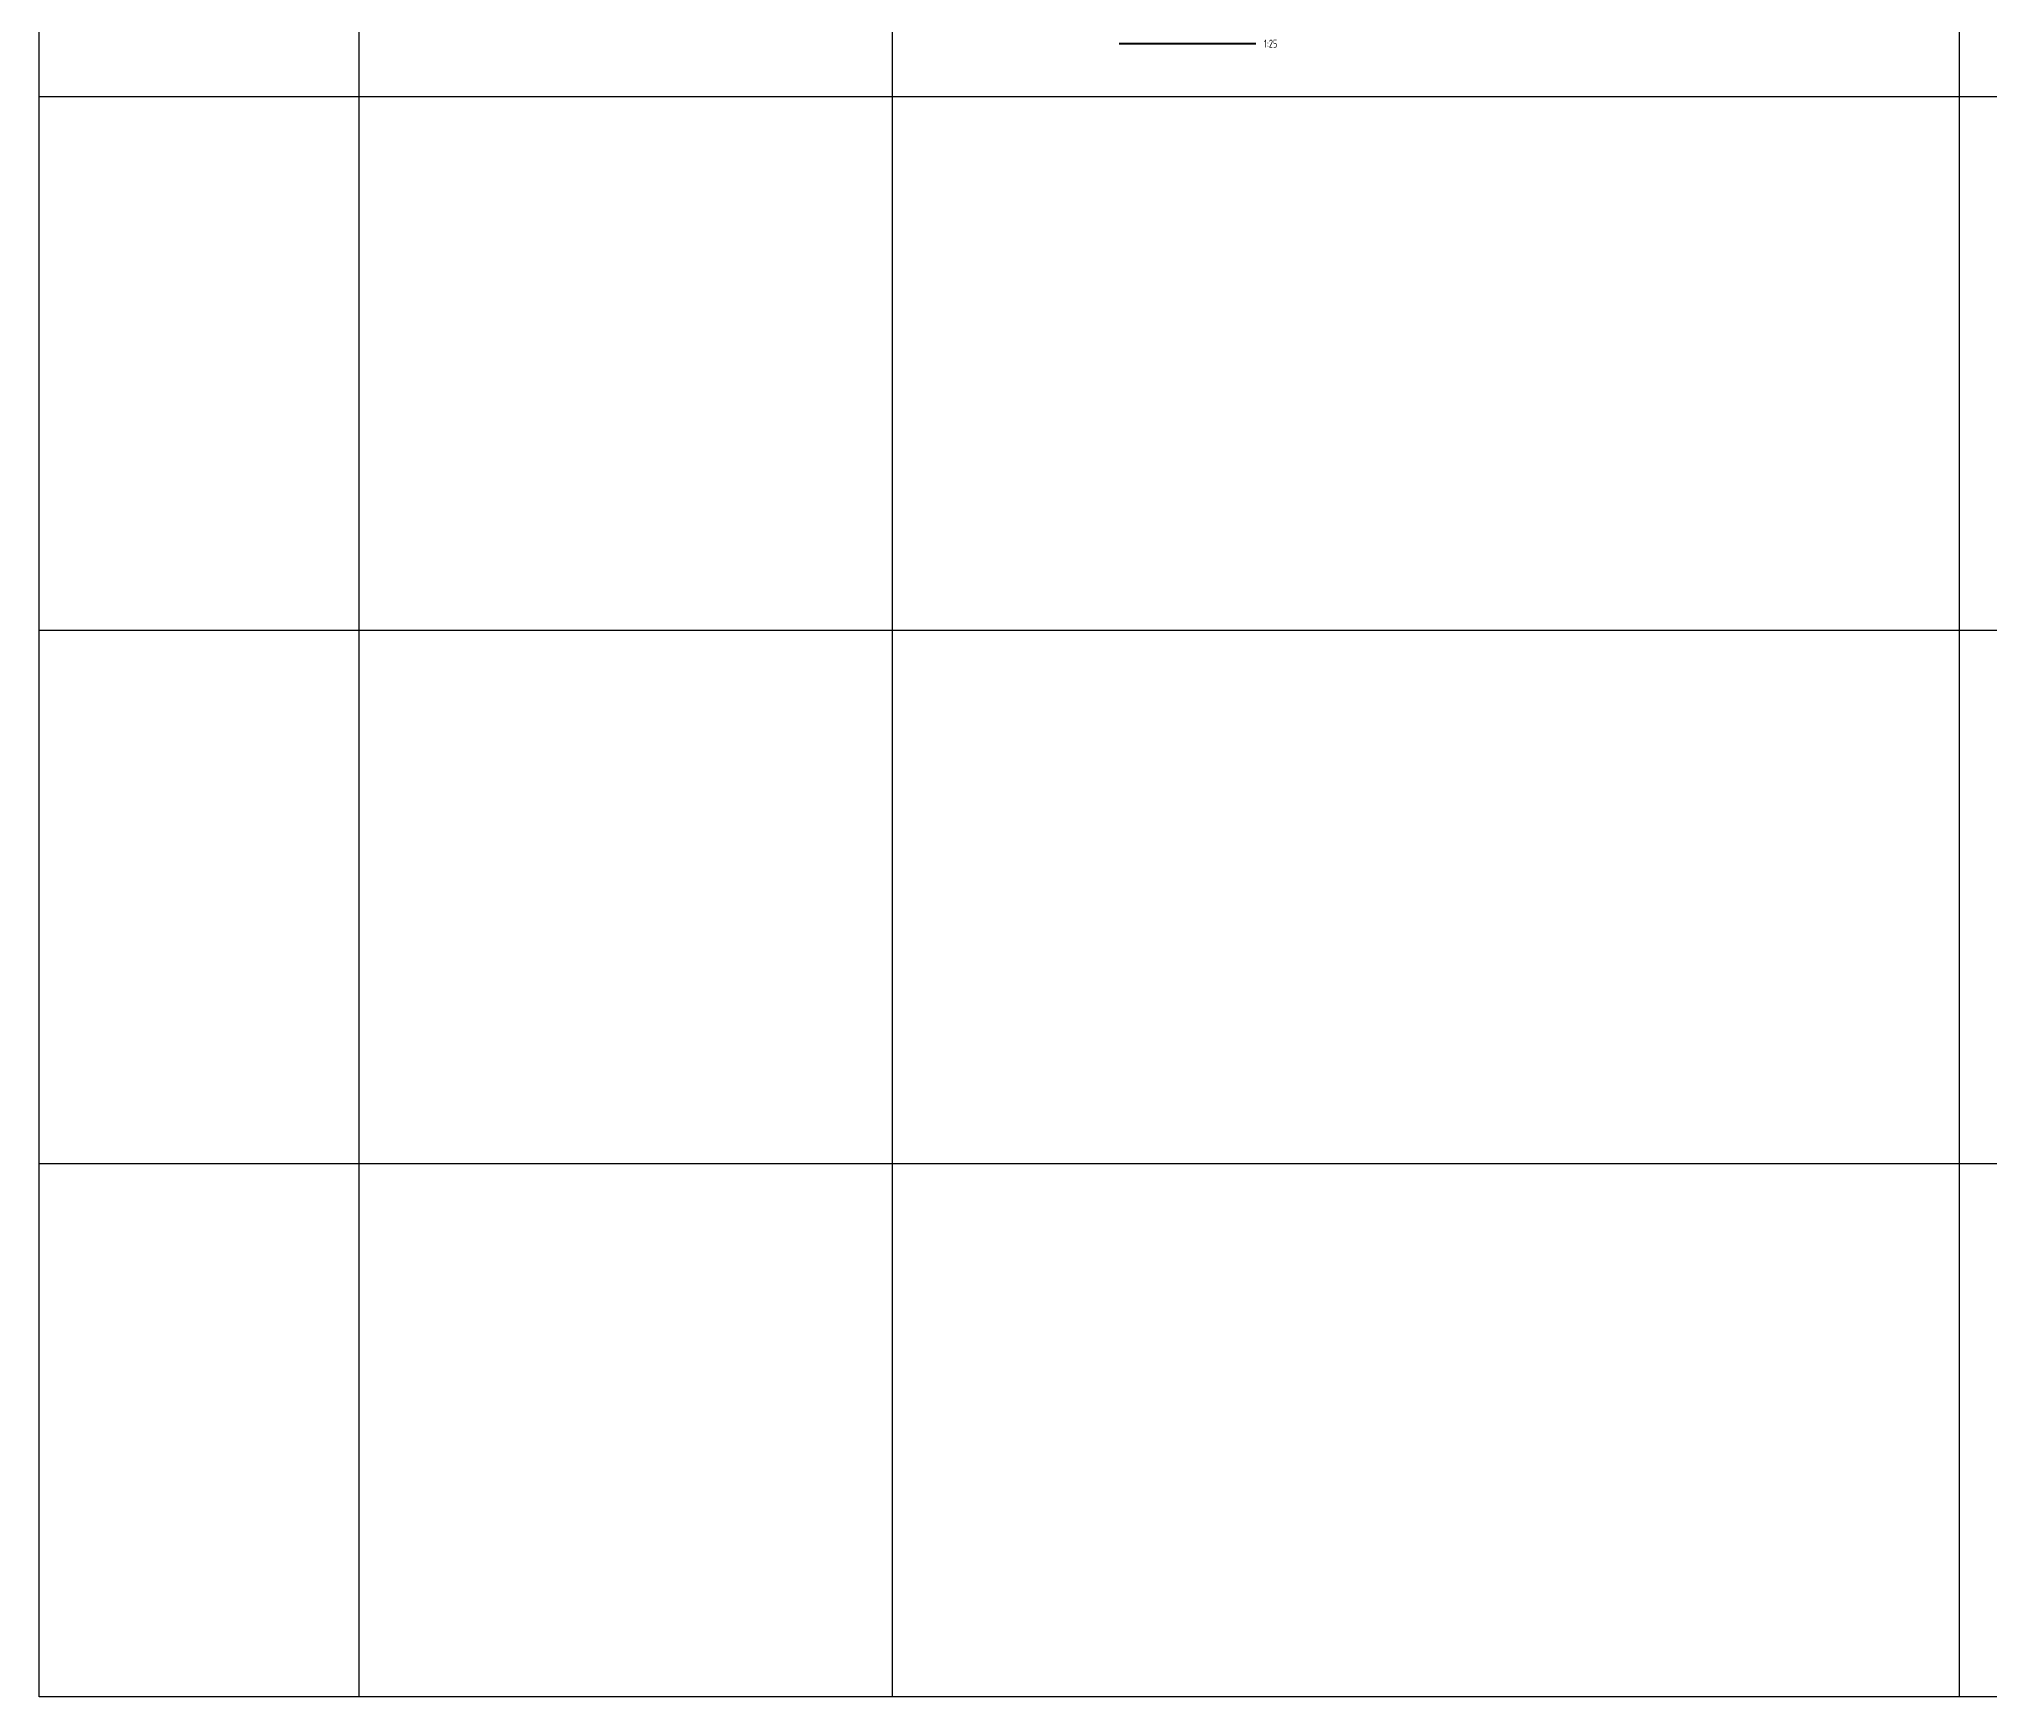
# Model space of a CAD drawing. Extents: x -469675 to 2400000, y -476501 to 2085364.
# Drawn here: x 580000 to 598284, y 345000 to 360540 of the extents above; entities that cross this region are included whole.
import ezdxf

# ---------------------------------------------------------------- set-up
doc = ezdxf.new("R2010")
doc.units = 0
doc.header["$LTSCALE"] = 1000
doc.header["$MEASUREMENT"] = 0
doc.layers.add('C-DETAIL_TEXT', color=4, linetype='CONTINUOUS')
doc.layers.add('C-注释', color=30, linetype='CONTINUOUS', plot=False)
doc.styles.add('GBSTYLE', font='gbxwxt.shx', dxfattribs={"width": 0.7, "bigfont": 'gbhzfs.shx'})

msp = doc.modelspace()

# ---------------------------------------------------------------- linework, layer by layer
at = {"layer": 'C-DETAIL_TEXT', "color": 3, "linetype": 'Continuous', "ltscale": 0.25, "const_width": 20, "flags": 128}
msp.add_lwpolyline([(591405.064, 360496.041), (590121.2638, 360496.041)], dxfattribs=at)
at = {"layer": 'C-注释', "ltscale": 0.25}
for p, q in [((583000, 345000), (583000, 400000)), ((588000, 345000), (588000, 400000)), ((598000, 345000), (598000, 400000)), ((580000, 360000), (618000, 360000)), ((580000, 355000), (618000, 355000)), ((580000, 350000), (618000, 350000))]:
    msp.add_line(p, q, dxfattribs=at)
msp.add_lwpolyline([(580000, 400000), (618000, 400000), (618000, 345000), (580000, 345000)], close=True, dxfattribs=at)

# ---------------------------------------------------------------- texts
at = {"layer": 'C-DETAIL_TEXT', "color": 3, "ltscale": 0.25, "style": 'GBSTYLE', "width": 0.7}
msp.add_text('1:25', height=75, rotation=359.99999987, dxfattribs=at).set_placement((591480.064, 360458.541))

doc.saveas('drawing.dxf')
